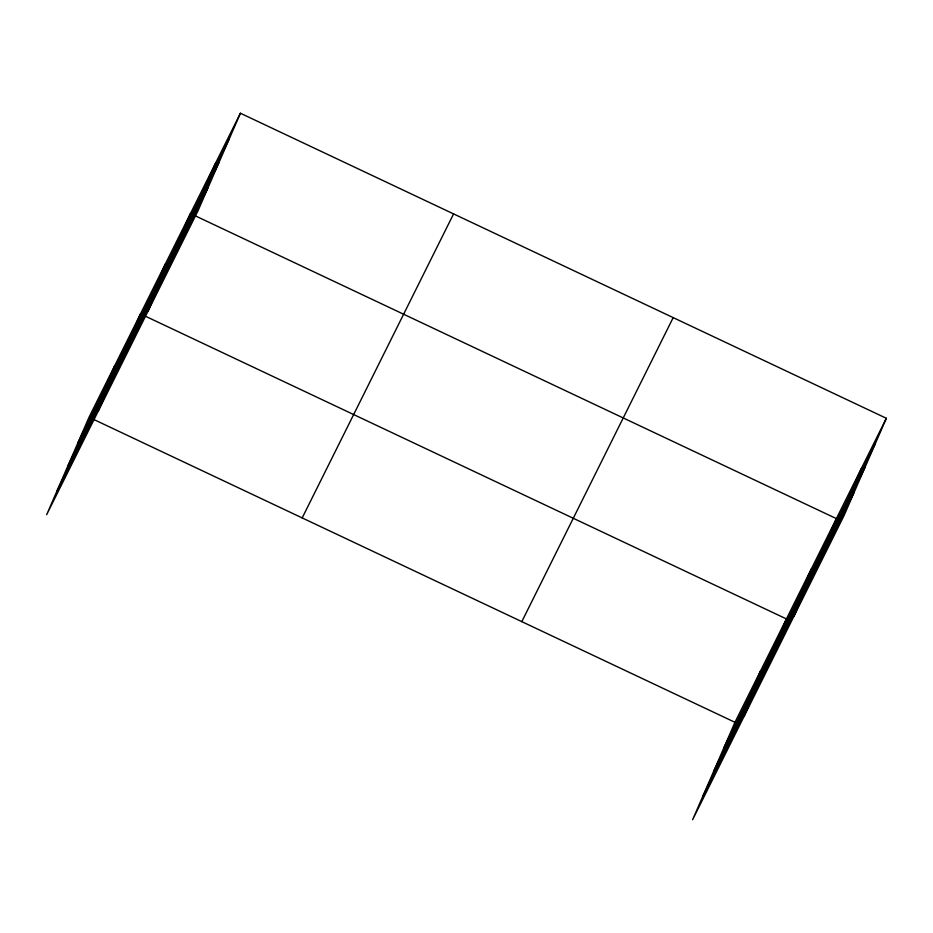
<?xml version="1.0" encoding="UTF-8"?>
<svg xmlns="http://www.w3.org/2000/svg" width="933" height="933" viewBox="0 0 933 933"><rect width="100%" height="100%" fill="white"/><g stroke="black" fill="none" stroke-linecap="round" stroke-linejoin="round"><path stroke-width="1.4" d="M103.726 390.95L114.759 365.573M98.117 411.348L140.498 313.885M154.446 289.102L165.479 263.724M148.079 311.016L190.46 213.552L836.388 518.62L794.018 616.072M204.397 188.769L215.43 163.392M240.411 113.231L198.041 210.695L46.65 514.713L89.032 417.249L240.411 113.231L886.35 418.287L843.968 515.751L692.589 819.769L734.959 722.305L886.35 418.287M749.665 696.006L760.698 670.629M744.056 716.404L786.437 618.941L144.44 315.751M800.374 594.158L811.418 568.78M850.336 493.837L861.369 468.459M77.987 442.627L229.378 138.609M67.654 466.418L219.033 162.4M56.995 490.921L208.386 186.903M302.187 517.92L453.578 213.902M521.804 621.646L673.194 317.617M723.926 747.695L875.317 443.665M713.582 771.474L864.973 467.456M702.934 795.977L854.313 491.959M92.973 419.115L734.959 722.305"/></g></svg>
